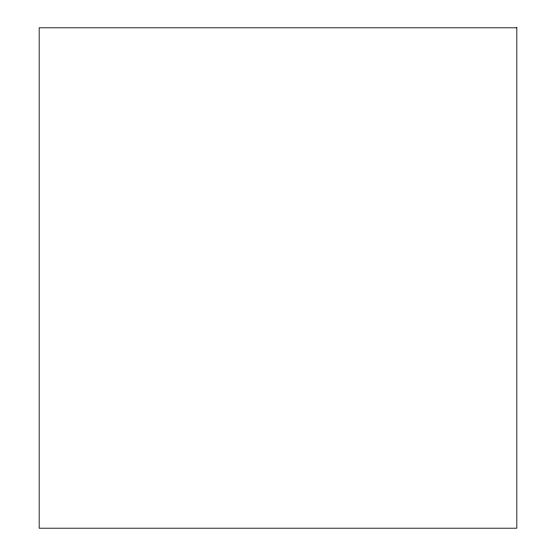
<?xml version="1.0" encoding="UTF-8"?>
<svg xmlns="http://www.w3.org/2000/svg" width="556" height="556" viewBox="0 0 556 556"><rect width="100%" height="100%" fill="white"/><g stroke="black" fill="none" stroke-linecap="round" stroke-linejoin="round"><path stroke-width="0.83" d="M516.83 27.8L39.17 27.8L39.17 528.2L516.83 528.2L516.83 27.8"/></g></svg>
